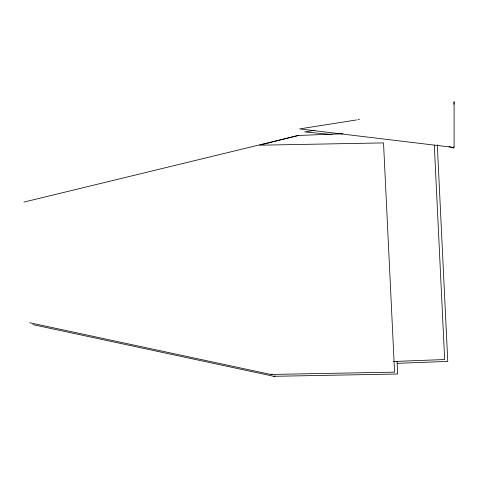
<?xml version="1.0" encoding="UTF-8"?>
<svg xmlns="http://www.w3.org/2000/svg" width="478" height="478" viewBox="0 0 478 478"><rect width="100%" height="100%" fill="white"/><g stroke="black" fill="none" stroke-linecap="round" stroke-linejoin="round"><path stroke-width="0.72" d="M453.837 104.252L454.1 101.689L454.1 147.493L299.652 128.911L356.474 119.954M342.923 133.756L298.332 135.459L259.62 145.204L383.523 142.904L394.583 372.141L270.685 374.447L29.726 322.746M270.685 374.447L272.119 374.083M32.827 324.616L273.786 376.311L275.22 375.953M23.9 202.092L298.332 135.459M314.936 130.291L304.659 131.928L332.114 134.551M357.95 119.739L359.42 119.518M393.382 361.488L444.665 359.528L434.317 145.175M397.224 363.328L447.767 361.398L437.31 144.81M273.786 376.311L397.684 374.005L397.075 361.356M449.003 146.537L453.706 148.132L453.706 146.668"/></g></svg>
